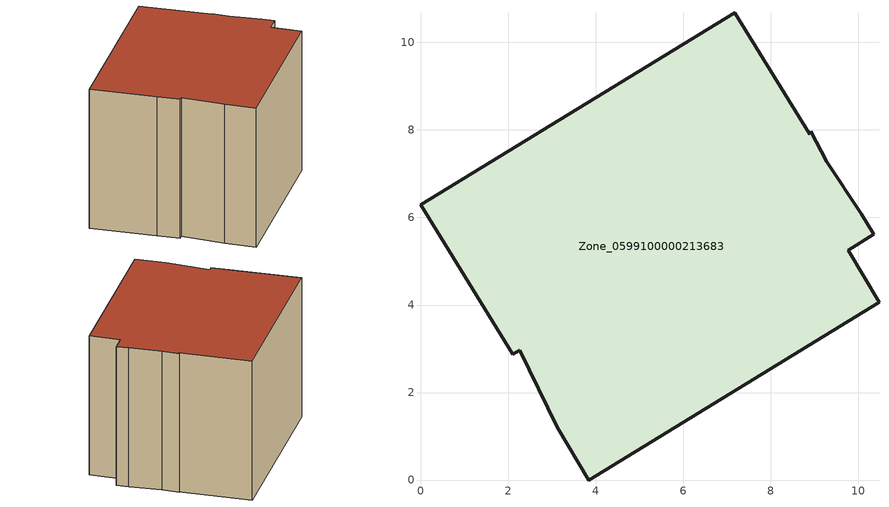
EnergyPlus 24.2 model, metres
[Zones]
Zone_0599100000213683
 floor ground (C_G): 10.07,6.08 10.36,5.61 9.77,5.25 10.48,4.06 3.84,0 3.12,1.21 2.27,2.97 2.11,2.87 1.56,3.77 0,6.29 7.18,10.67 8.9,7.9 8.92,7.97 9.28,7.27 z0
 wall outside (C_F): 9.77,5.25 10.36,5.61 10.07,6.08 9.28,7.27 8.92,7.97 8.9,7.9 7.18,10.67 0,6.29 1.56,3.77 2.11,2.87 2.27,2.97 3.12,1.21 3.84,0 10.48,4.06 9.77,5.25 z0:6.59
 roof outside (C_R): 10.36,5.61 10.07,6.08 9.28,7.27 8.92,7.97 8.9,7.9 7.18,10.67 0,6.29 1.56,3.77 2.11,2.87 2.27,2.97 3.12,1.21 3.84,0 10.48,4.06 9.77,5.25 z6.59
[BUILDING]
Pand.0599100000213683: North Axis=0; Terrain=City; Loads Convergence Tolerance Value=0.04; Temperature Convergence Tolerance Value=0.4; Solar Distribution=FullExterior; Maximum Number of Warmup Days=25; Minimum Number of Warmup Days=1
[Site:Location]
Rotterdam.The.Hague.AP_ZH_NLD Design_Conditions: Latitude=51.96; Longitude=4.45; Time Zone=1; Elevation=-4.5
[SITE:GROUNDTEMPERATURE:BUILDINGSURFACE]
18, 18, 18, 18, 18, 18, 18, 18, 18, 18, 18, 18
[MATERIAL] Thermal Absorptance=0.9; Solar Absorptance=0.7; Visible Absorptance=0.7
Name | Roughness | Thickness | Conductivity | Density | Specific Heat
G.D.1965 | MediumSmooth | 0.15 | 1 | 540 | 1210
F.D.1965 | Rough | 0.3 | 0.857143 | 1920 | 840
R.D.1965 | MediumRough | 0.2 | 0.08 | 1500 | 1000
[CONSTRUCTION]
C_G: G.D.1965
C_F: F.D.1965
C_R: R.D.1965
[ZONE]
Zone_0599100000213683: Type=1; Multiplier=1; Ceiling Height=Autocalculate; Volume=Autocalculate; Floor Area=autocalculate; Part of Total Floor Area=Yes
[ZONEINFILTRATION:DESIGNFLOWRATE]
Infil_Zone_0599100000213683: Zone or ZoneList or Space or SpaceList=Zone_0599100000213683; Schedule=AlwaysOn; Design Flow Rate Calculation Method=Flow/Area; Flow Rate per Floor Area=0.0042; Constant Term Coefficient=1; Temperature Term Coefficient=0; Velocity Term Coefficient=0; Velocity Squared Term Coefficient=0
[HVACTEMPLATE:ZONE:IDEALLOADSAIRSYSTEM]
Zone_0599100000213683: Maximum Heating Supply Air Temperature=50; Minimum Cooling Supply Air Temperature=13; Maximum Heating Supply Air Humidity Ratio=0.0156; Minimum Cooling Supply Air Humidity Ratio=0.0077; Heating Limit=NoLimit; Cooling Limit=NoLimit; Dehumidification Control Type=ConstantSensibleHeatRatio; Cooling Sensible Heat Ratio=0.7; Dehumidification Setpoint=60; Humidification Control Type=None; Humidification Setpoint=30; Outdoor Air Method=None; Outdoor Air Flow Rate per Person=0.00944; Outdoor Air Flow Rate per Zone Floor Area=0; Outdoor Air Flow Rate per Zone=0; Demand Controlled Ventilation Type=None; Outdoor Air Economizer Type=NoEconomizer; Heat Recovery Type=None; Sensible Heat Recovery Effectiveness=0.7; Latent Heat Recovery Effectiveness=0.65
[ZONECONTROL:THERMOSTAT]
ThermostatControl_Zone_0599100000213683: Zone or ZoneList=Zone_0599100000213683; Control Type Schedule=DualSetpointControlType; Control 1=Thermostat_Zone_0599100000213683; Temperature Difference Between Cutout And Setpoint=0
[THERMOSTATSETPOINT:DUALSETPOINT]
Thermostat_Zone_0599100000213683: Heating Setpoint Temperature Schedule=HeatingSetpoint_Zone_0599100000213683; Cooling Setpoint Temperature Schedule=CoolingSetpoint_Zone_0599100000213683
[SCHEDULE:COMPACT]
HeatingSetpoint_Zone_0599100000213683: Through: 12/31, For: AllDays, Until: 24:00, 21
CoolingSetpoint_Zone_0599100000213683: Through: 12/31, For: AllDays, Until: 24:00, 24
DualSetpointControlType: Through: 12/31, For: AllDays, Until: 24:00, 4
AlwaysOn: Through: 12/31, For: AllDays, Until: 24:00, 1
